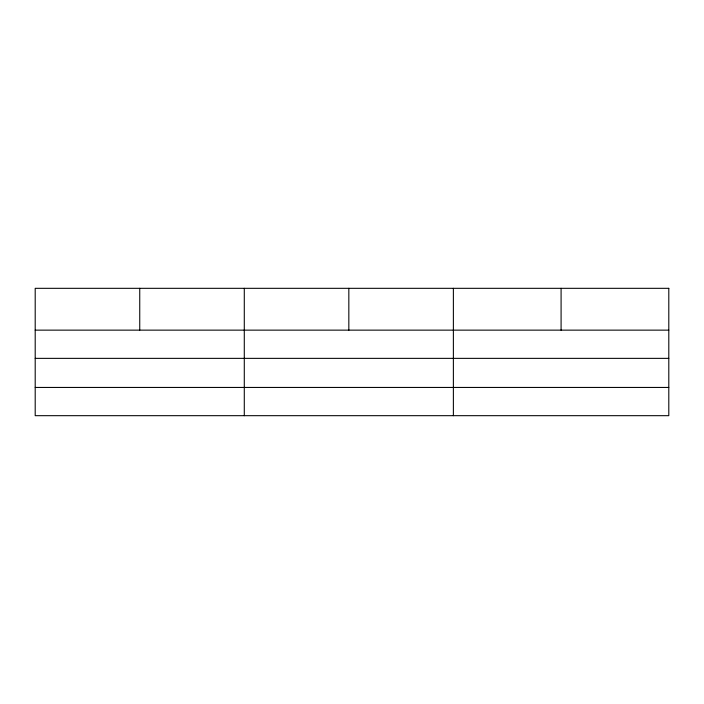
<?xml version="1.0" encoding="UTF-8"?>
<svg xmlns="http://www.w3.org/2000/svg" width="704" height="704" viewBox="0 0 704 704"><rect width="100%" height="100%" fill="white"/><g stroke="black" fill="none" stroke-linecap="round" stroke-linejoin="round"><path stroke-width="1.06" d="M35.2 330.141L668.8 330.141M35.2 358.362L668.8 358.362M35.2 387.446L668.8 387.446M561.088 288.323L561.088 330.141M453.376 288.323L453.376 415.677M348.832 288.323L348.832 330.141M244.288 288.323L244.288 415.677M139.744 288.323L139.744 330.141M668.8 288.323L35.2 288.323L35.2 415.677L668.8 415.677L668.8 288.323"/></g></svg>
